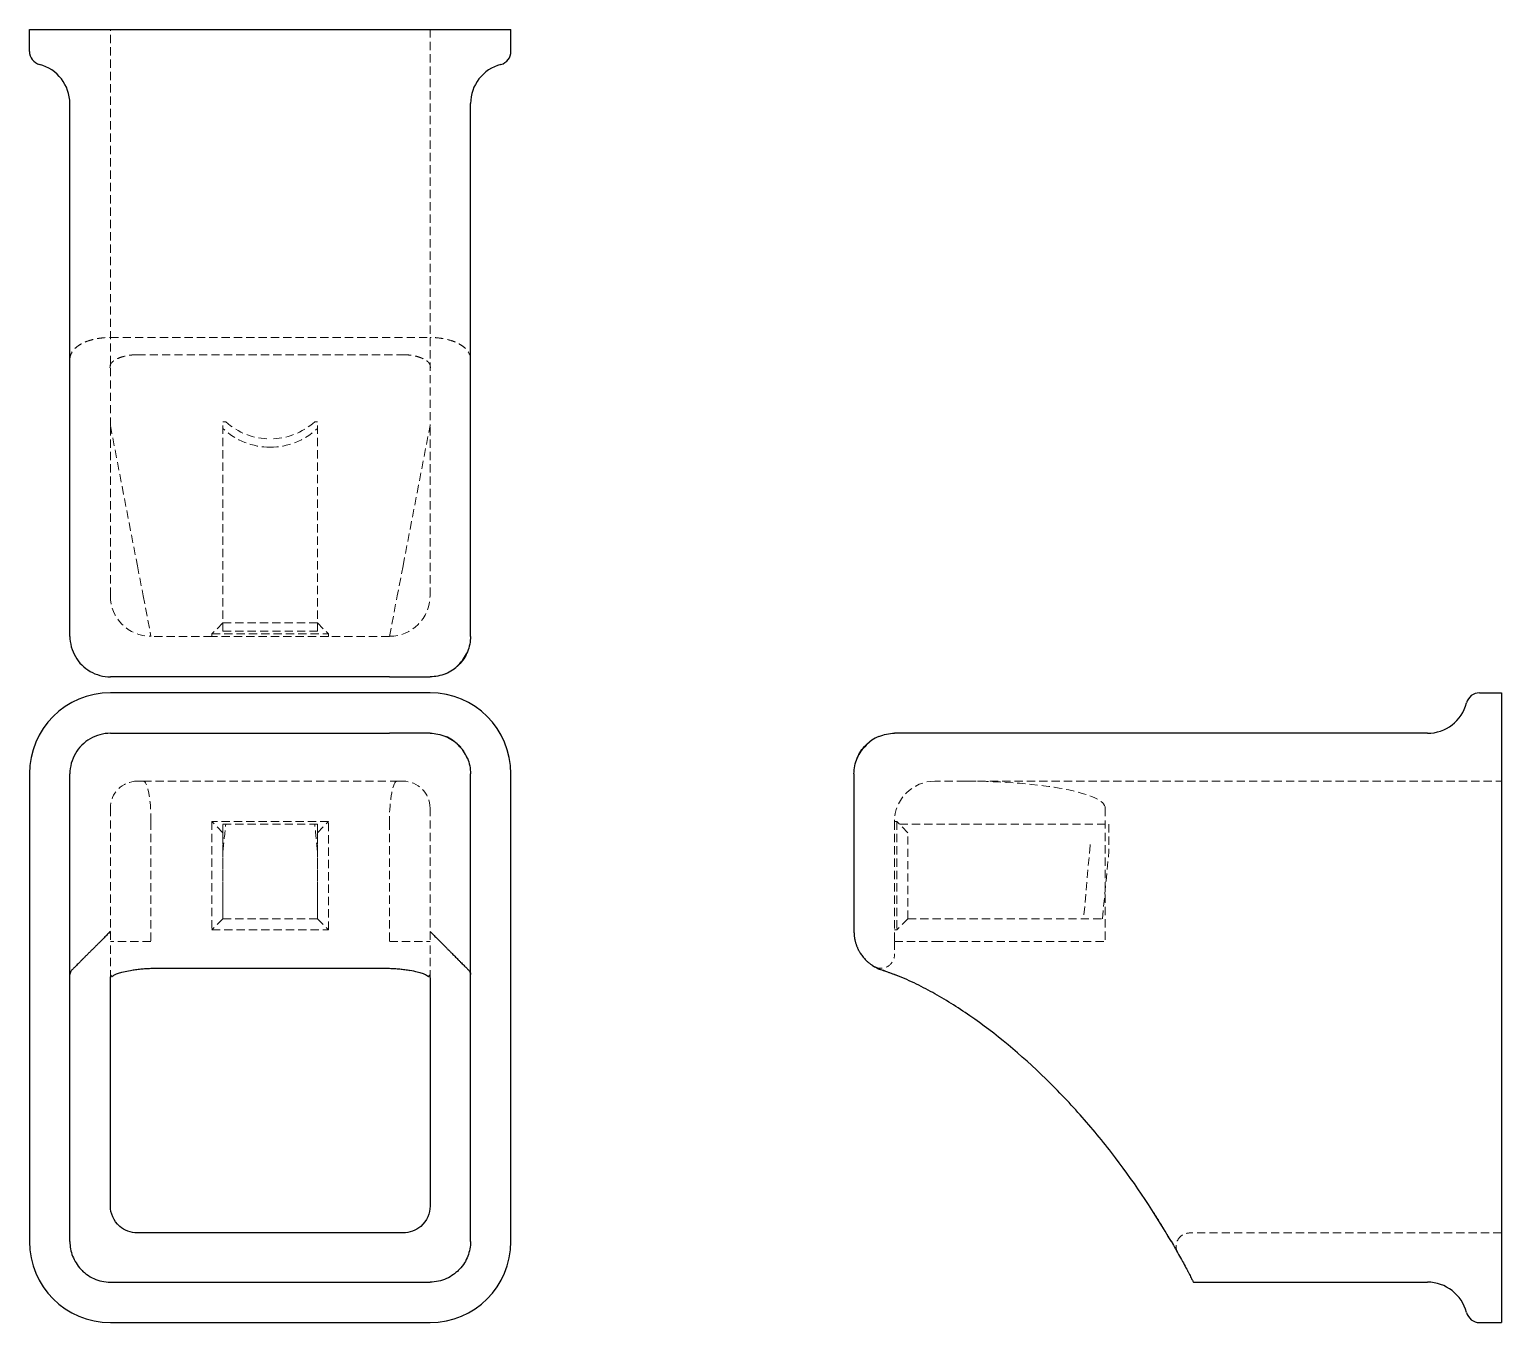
# Model space of a CAD drawing. Header units: millimetres. Extents: x 46 to 273, y 8 to 208.
import ezdxf

# ---------------------------------------------------------------- set-up
doc = ezdxf.new("R2010")
doc.units = ezdxf.units.MM
doc.linetypes.add('HIDDEN', pattern=[1.905, 1.27, -0.635])

msp = doc.modelspace()

# ---------------------------------------------------------------- linework, layer by layer
at = {"color": 7, "linetype": 'Continuous', "lineweight": 25}
for p, q in [((45.85, 204.61), (45.85, 208)), ((45.85, 208), (58.34, 208)), ((58.34, 208), (107.66, 208)), ((107.66, 208), (120.15, 208)), ((120.15, 204.61), (120.15, 208)), ((52.09, 120.56), (52.09, 196.55)), ((113.91, 120.56), (113.91, 196.55)), ((52.09, 116.15), (52.09, 120.56)), ((113.91, 116.15), (113.91, 120.56)), ((52.09, 114.32), (52.09, 116.15)), ((113.91, 114.32), (113.91, 116.15)), ((60.17, 108.08), (58.34, 108.08)), ((64.58, 108.08), (60.17, 108.08)), ((101.42, 108.08), (64.58, 108.08)), ((101.42, 108.08), (105.83, 108.08)), ((105.83, 108.08), (107.66, 108.08)), ((107.66, 105.6), (58.34, 105.6)), ((269.61, 105.6), (273, 105.6)), ((273, 105.6), (273, 93.11)), ((58.34, 99.36), (60.17, 99.36)), ((60.17, 99.36), (64.58, 99.36)), ((64.58, 99.36), (101.42, 99.36)), ((105.83, 99.36), (101.42, 99.36)), ((107.66, 99.36), (105.83, 99.36)), ((181.15, 99.36), (179.32, 99.36)), ((185.56, 99.36), (181.15, 99.36)), ((261.55, 99.36), (185.56, 99.36)), ((45.85, 93.11), (45.85, 20.89)), ((52.09, 91.28), (52.09, 93.11)), ((52.09, 86.87), (52.09, 91.28)), ((113.91, 91.28), (113.91, 93.11)), ((113.91, 86.87), (113.91, 91.28)), ((120.15, 20.89), (120.15, 93.11)), ((173.08, 93.11), (173.08, 91.28)), ((173.08, 91.28), (173.08, 86.87)), ((273, 93.11), (273, 20.89)), ((52.09, 62.12), (52.09, 86.87)), ((113.91, 62.12), (113.91, 86.87)), ((173.08, 86.87), (173.08, 68.76)), ((58.34, 61.51), (58.4, 62.09)), ((64.58, 63.08), (69.79, 63.08)), ((69.79, 63.08), (83, 63.08)), ((83, 63.08), (96.21, 63.08)), ((96.21, 63.08), (101.42, 63.08)), ((107.6, 62.09), (107.66, 61.51)), ((103.5, 22.23), (62.5, 22.23)), ((222.02, 20.94), (222.26, 20.53)), ((273, 20.89), (273, 8.4)), ((58.34, 14.64), (107.66, 14.64)), ((225.45, 14.64), (261.55, 14.64)), ((58.34, 8.4), (107.66, 8.4)), ((269.61, 8.4), (273, 8.4))]:
    msp.add_line(p, q, dxfattribs=at)
at = {"color": 7, "linetype": 'HIDDEN', "lineweight": 18}
for p, q in [((58.34, 146.84), (58.34, 208)), ((107.66, 208), (107.66, 146.84)), ((58.34, 160.45), (107.66, 160.45)), ((62.5, 157.79), (103.5, 157.79)), ((58.34, 156.14), (58.26, 155.79)), ((107.74, 155.79), (107.66, 156.14)), ((58.34, 146.84), (62.5, 125.22)), ((58.34, 120.57), (58.34, 146.84)), ((75.71, 115.11), (75.71, 147.42)), ((76.14, 147.42), (75.71, 147.42)), ((89.86, 147.42), (90.29, 147.42)), ((90.29, 115.11), (90.29, 147.42)), ((103.5, 125.22), (107.66, 146.84)), ((107.66, 120.57), (107.66, 146.84)), ((62.5, 125.22), (63.4, 120.57)), ((103.5, 125.22), (102.6, 120.57)), ((63.4, 120.57), (64.6, 114.32)), ((101.4, 114.32), (102.6, 120.57)), ((75.71, 116.4), (74, 114.69)), ((75.71, 116.4), (75.71, 116.4)), ((90.29, 116.4), (75.71, 116.4)), ((90.29, 116.4), (90.29, 116.4)), ((90.29, 116.4), (92, 114.69)), ((64.6, 114.32), (64.58, 114.32)), ((74, 114.32), (64.6, 114.32)), ((74, 114.69), (92, 114.69)), ((74, 114.32), (74, 114.69)), ((92, 114.32), (74, 114.32)), ((75.71, 115.11), (90.29, 115.11)), ((92, 114.32), (92, 114.69)), ((101.4, 114.32), (92, 114.32)), ((101.4, 114.32), (101.42, 114.32)), ((62.5, 91.97), (63.4, 91.97)), ((63.4, 91.97), (102.6, 91.97)), ((103.5, 91.97), (102.6, 91.97)), ((190.22, 91.97), (185.57, 91.97)), ((190.22, 91.97), (273, 91.97)), ((58.34, 87.81), (58.34, 67.2)), ((107.66, 87.81), (107.66, 67.2)), ((211.84, 87.81), (211.84, 67.2)), ((64.6, 85.73), (64.6, 67.2)), ((92, 85.73), (74, 85.73)), ((74, 85.73), (74, 69.02)), ((75.71, 84.01), (74, 85.73)), ((75.71, 85.31), (90.29, 85.31)), ((75.71, 84.01), (75.71, 85.31)), ((90.29, 84.01), (92, 85.73)), ((90.29, 85.31), (90.29, 84.01)), ((92, 69.02), (92, 85.73)), ((101.4, 85.73), (101.4, 67.2)), ((179.32, 85.73), (179.32, 67.2)), ((179.32, 85.73), (179.69, 85.73)), ((179.69, 85.73), (179.69, 69.02)), ((181.4, 84.01), (179.69, 85.73)), ((180.11, 85.31), (212.42, 85.31)), ((212.42, 85.31), (212.42, 81.17)), ((75.71, 70.74), (75.71, 84.01)), ((75.71, 84.01), (75.71, 84.01)), ((75.71, 84.01), (75.71, 70.74)), ((90.29, 84.01), (90.29, 70.74)), ((90.29, 84.01), (90.29, 84.01)), ((90.29, 70.74), (90.29, 84.01)), ((181.4, 70.74), (181.4, 84.01)), ((209.51, 82.09), (208.51, 70.74)), ((209.51, 82.09), (209.51, 82.17)), ((75.71, 70.74), (74, 69.02)), ((90.29, 70.74), (75.71, 70.74)), ((75.71, 70.74), (90.29, 70.74)), ((90.29, 70.74), (92, 69.02)), ((181.4, 70.74), (179.69, 69.02)), ((181.4, 70.74), (211.4, 70.74)), ((74, 69.02), (92, 69.02)), ((179.32, 69.02), (179.69, 69.02)), ((64.58, 67.2), (58.34, 67.2)), ((58.34, 61.51), (58.34, 67.2)), ((64.6, 67.2), (64.58, 67.2)), ((101.4, 67.2), (101.42, 67.2)), ((101.42, 67.2), (107.66, 67.2)), ((107.66, 61.51), (107.66, 67.2)), ((179.32, 67.2), (185.57, 67.2)), ((179.32, 67.2), (179.32, 65.16)), ((185.57, 67.2), (211.84, 67.2)), ((177.14, 62.93), (177.78, 62.76)), ((273, 22.23), (224.87, 22.23))]:
    msp.add_line(p, q, dxfattribs=at)
at = {"color": 7, "linetype": 'HIDDEN', "lineweight": 18, "flags": 128}
for points in [[(211.4, 70.74), (211.97, 76.58), (212.42, 81.17)], [(173.08, 68.76), (173.08, 68.76)], [(173.08, 68.76), (173.08, 68.76)], [(173.08, 68.76), (173.08, 68.76)], [(173.08, 68.76), (173.08, 68.76)], [(179.32, 65.16), (179.32, 65.16)], [(179.32, 65.16), (179.32, 65.16)], [(179.32, 65.16), (179.32, 65.16)], [(179.32, 65.16), (179.32, 65.16)], [(176.2, 63.36), (176.2, 63.36)], [(176.2, 63.36), (176.2, 63.36)], [(224.87, 22.23), (224.87, 22.23)]]:
    msp.add_lwpolyline(points, dxfattribs=at)
at = {"color": 7, "linetype": 'Continuous', "lineweight": 25}
for centre, radius, start, end in [((47.93, 204.61), 2.08, 180, 255.5225), ((118.07, 204.61), 2.08, 284.4775, 0), ((45.85, 196.55), 6.24, 0, 75.5225), ((120.15, 196.55), 6.24, 104.4775, 180), ((58.34, 93.11), 12.49, 90, 180), ((107.66, 93.11), 12.49, 0, 90), ((269.61, 103.52), 2.08, 90, 165.5225), ((261.55, 105.6), 6.24, 270, 345.5225), ((58.34, 20.89), 12.49, 180, 270), ((107.66, 20.89), 12.49, 270, 0), ((261.55, 8.4), 6.24, 14.4775, 90), ((269.61, 10.48), 2.08, 194.4775, 270)]:
    msp.add_arc(centre, radius, start, end, dxfattribs=at)
at = {"color": 7, "linetype": 'HIDDEN', "lineweight": 18}
for centre, radius, start, end in [((64.58, 120.57), 6.24, 180, 270), ((101.42, 120.57), 6.24, 270, 0), ((62.5, 87.81), 4.16, 90, 180), ((103.5, 87.81), 4.16, 0, 90), ((185.57, 85.73), 6.24, 90, 180)]:
    msp.add_arc(centre, radius, start, end, dxfattribs=at)
for centre, major_axis, start_param, end_param in [((63.4, 85.73), (0, 6.24), 4.712389, 6.283185), ((102.6, 85.73), (0, 6.24), 0, 1.570796), ((190.22, 87.81), (21.62, 0), 0, 1.570796)]:
    msp.add_ellipse(centre, major_axis=major_axis, ratio=0.19257, start_param=start_param, end_param=end_param, dxfattribs=at)
for points, knots in [([(52.09, 157.05), (52.09, 157.5), (52.23, 157.92), (52.65, 158.53), (52.83, 158.72), (53.24, 159.08), (53.49, 159.26), (53.91, 159.5), (54.06, 159.57), (54.37, 159.72), (54.53, 159.78), (55.03, 159.97), (55.4, 160.08), (56.19, 160.26), (56.6, 160.33), (57.45, 160.43), (57.9, 160.45), (58.34, 160.45)], [0, 0, 0, 0, 0.25, 0.25, 0.375, 0.375, 0.5, 0.5, 0.5625, 0.5625, 0.625, 0.625, 0.75, 0.75, 0.875, 0.875, 1, 1, 1, 1]), ([(113.91, 157.05), (113.91, 157.5), (113.77, 157.92), (113.35, 158.53), (113.17, 158.72), (112.76, 159.08), (112.51, 159.26), (112.09, 159.5), (111.94, 159.57), (111.63, 159.72), (111.47, 159.78), (110.97, 159.97), (110.6, 160.08), (109.81, 160.26), (109.4, 160.33), (108.55, 160.43), (108.1, 160.45), (107.66, 160.45)], [0, 0, 0, 0, 0.25, 0.25, 0.375, 0.375, 0.5, 0.5, 0.5625, 0.5625, 0.625, 0.625, 0.75, 0.75, 0.875, 0.875, 1, 1, 1, 1]), ([(58.3, 155.8), (58.3, 155.95), (58.3, 156.23), (58.5, 156.54), (58.75, 156.77), (59.03, 156.97), (59.45, 157.2), (60.11, 157.47), (60.93, 157.66), (61.77, 157.77), (62.25, 157.78), (62.5, 157.79)], [0, 0, 0, 0, 0.171344, 0.312704, 0.4233, 0.501786, 0.580848, 0.689774, 0.828942, 0.910278, 1, 1, 1, 1]), ([(103.5, 157.79), (103.75, 157.78), (104.21, 157.77), (104.98, 157.68), (105.68, 157.52), (106.18, 157.35), (106.42, 157.25), (106.65, 157.15), (106.97, 156.98), (107.28, 156.76), (107.53, 156.5), (107.7, 156.2), (107.7, 155.94), (107.7, 155.8)], [0, 0, 0, 0, 0.0874174, 0.1636023, 0.2837418, 0.3615867, 0.3851407, 0.412894, 0.5002874, 0.6281444, 0.7349893, 0.8589555, 1, 1, 1, 1]), ([(176.2, 63.36), (176.56, 63.15), (177.4, 62.96), (178.82, 63.51), (179.32, 64.54), (179.32, 65.16)], [0, 0, 0, 0, 0.285714, 0.571429, 1, 1, 1, 1]), ([(58.39, 62.09), (58.44, 62.02), (58.51, 61.89), (58.52, 61.83), (58.53, 61.81)], [0, 0, 0, 0, 0.555395, 1, 1, 1, 1]), ([(107.47, 61.81), (107.47, 61.83), (107.48, 61.89), (107.56, 62.02), (107.6, 62.09)], [0, 0, 0, 0, 0.444646, 1, 1, 1, 1]), ([(179.46, 62.07), (179.46, 62.07), (179.58, 62.02), (179.72, 61.96), (179.85, 61.91)], [0, 0, 0, 0, 0.038646, 1, 1, 1, 1]), ([(219.38, 25.28), (219.62, 24.91), (220.09, 24.17), (220.76, 23.07), (221.37, 22.04), (221.8, 21.32), (221.99, 21), (222.02, 20.94)], [0, 0, 0, 0, 0.237742, 0.475922, 0.713486, 0.950511, 1, 1, 1, 1]), ([(223.05, 19.13), (222.75, 19.67), (222.68, 20.8), (223.64, 21.98), (224.46, 22.23), (224.87, 22.23)], [0, 0, 0, 0, 0.428571, 0.714286, 1, 1, 1, 1])]:
    msp.add_open_spline(points, degree=3, knots=knots, dxfattribs=at)
for points in [[(83, 143.51), (80.32, 143.5), (77.66, 144.56), (75.71, 146.4)], [(76.14, 147.42), (78.01, 145.75), (80.5, 144.79), (83, 144.79)], [(89.86, 147.42), (87.99, 145.75), (85.5, 144.79), (83, 144.79)], [(83, 143.51), (85.68, 143.5), (88.34, 144.56), (90.29, 146.4)], [(112.08, 109.9), (111.5, 109.33), (110.81, 108.86), (110.05, 108.55)], [(174.9, 97.53), (175.48, 98.1), (176.18, 98.57), (176.93, 98.88)], [(112.08, 97.53), (112.65, 96.95), (113.12, 96.26), (113.43, 95.5)], [(75.71, 81.17), (75.85, 82.55), (75.99, 83.93), (76.14, 85.31)], [(90.29, 81.17), (90.15, 82.55), (90.01, 83.93), (89.86, 85.31)], [(177.35, 62.84), (177.49, 62.79), (177.63, 62.77), (177.78, 62.76)]]:
    msp.add_open_spline(points, degree=3, dxfattribs=at)
at = {"color": 7, "linetype": 'Continuous', "lineweight": 25}
for points in [[(52.09, 114.32), (52.09, 113.78), (52.24, 112.69), (52.87, 111.16), (53.54, 110.29), (53.92, 109.9)], [(53.92, 109.9), (54.31, 109.52), (55.18, 108.85), (56.7, 108.22), (57.79, 108.08), (58.34, 108.08)], [(110.05, 108.55), (109.3, 108.24), (108.48, 108.08), (107.66, 108.08)], [(58.34, 99.36), (57.79, 99.36), (56.7, 99.21), (55.18, 98.58), (54.31, 97.91), (53.92, 97.53)], [(176.93, 98.88), (177.69, 99.19), (178.5, 99.36), (179.32, 99.36)], [(53.92, 97.53), (53.54, 97.14), (52.87, 96.27), (52.24, 94.75), (52.09, 93.66), (52.09, 93.11)], [(113.43, 95.5), (113.74, 94.75), (113.91, 93.93), (113.91, 93.11)]]:
    msp.add_open_spline(points, degree=3, dxfattribs=at)
for points, knots in [([(113.91, 114.32), (113.91, 113.5), (113.74, 112.69), (113.12, 111.18), (112.65, 110.48), (112.08, 109.9)], [0, 0, 0, 0, 0.5, 0.5, 1, 1, 1, 1]), ([(112.05, 109.94), (112.32, 110.22), (112.87, 110.76), (113.25, 111.55), (113.43, 111.93)], [0, 0, 0, 0, 0.510572, 1, 1, 1, 1]), ([(110.05, 108.55), (110.43, 108.74), (111.22, 109.11), (111.77, 109.66), (112.05, 109.94)], [0, 0, 0, 0, 0.489428, 1, 1, 1, 1]), ([(107.66, 99.36), (108.48, 99.36), (109.3, 99.19), (110.81, 98.57), (111.5, 98.1), (112.08, 97.53)], [0, 0, 0, 0, 0.5, 0.5, 1, 1, 1, 1]), ([(112.05, 97.5), (111.77, 97.77), (111.22, 98.32), (110.43, 98.7), (110.05, 98.88)], [0, 0, 0, 0, 0.510572, 1, 1, 1, 1]), ([(176.93, 98.88), (176.55, 98.7), (175.76, 98.32), (175.22, 97.77), (174.94, 97.5)], [0, 0, 0, 0, 0.489428, 1, 1, 1, 1]), ([(113.43, 95.5), (113.25, 95.88), (112.87, 96.67), (112.32, 97.22), (112.05, 97.5)], [0, 0, 0, 0, 0.489428, 1, 1, 1, 1]), ([(173.08, 93.11), (173.08, 93.93), (173.24, 94.75), (173.86, 96.26), (174.33, 96.95), (174.9, 97.53)], [0, 0, 0, 0, 0.5, 0.5, 1, 1, 1, 1]), ([(174.94, 97.5), (174.66, 97.22), (174.11, 96.67), (173.74, 95.88), (173.55, 95.5)], [0, 0, 0, 0, 0.5105723, 1, 1, 1, 1]), ([(58.34, 68.76), (58.26, 68.68), (58.09, 68.52), (57.85, 68.28), (57.62, 68.04), (57.39, 67.81), (57.18, 67.6), (56.97, 67.38), (56.76, 67.18), (56.57, 66.99), (56.38, 66.8), (56.2, 66.62), (56.03, 66.45), (55.87, 66.29), (55.71, 66.13), (55.56, 65.98), (55.42, 65.84), (55.29, 65.71), (55.16, 65.59), (55.04, 65.47), (54.84, 65.27), (54.56, 64.99), (54.22, 64.64), (53.9, 64.32), (53.61, 64.03), (53.35, 63.77), (53.11, 63.53), (52.89, 63.32), (52.71, 63.13), (52.54, 62.97), (52.46, 62.88), (52.41, 62.84)], [0, 0, 0, 0, 0.035541, 0.070059, 0.103559, 0.136042, 0.167509, 0.197962, 0.227399, 0.255822, 0.28323, 0.309623, 0.335001, 0.359364, 0.382711, 0.405045, 0.426364, 0.44667, 0.465964, 0.484248, 0.501521, 0.560666, 0.617572, 0.672303, 0.724922, 0.775487, 0.824063, 0.870716, 0.915526, 0.958585, 1, 1, 1, 1]), ([(107.66, 68.76), (107.75, 68.68), (107.92, 68.51), (108.17, 68.25), (108.42, 68.01), (108.66, 67.77), (108.89, 67.55), (109.11, 67.33), (109.32, 67.12), (109.52, 66.91), (109.71, 66.72), (109.9, 66.54), (110.08, 66.36), (110.24, 66.19), (110.4, 66.03), (110.55, 65.88), (110.69, 65.74), (110.82, 65.6), (110.95, 65.48), (111.21, 65.21), (111.6, 64.83), (112.03, 64.4), (112.37, 64.05), (112.64, 63.79), (112.88, 63.54), (113.1, 63.33), (113.29, 63.14), (113.45, 62.97), (113.54, 62.88), (113.59, 62.84)], [0, 0, 0, 0, 0.037389, 0.073656, 0.1088, 0.142823, 0.175723, 0.207502, 0.23816, 0.267697, 0.296114, 0.323411, 0.349588, 0.374647, 0.398587, 0.421411, 0.443118, 0.463709, 0.483187, 0.501551, 0.587891, 0.667997, 0.720793, 0.771663, 0.820679, 0.867925, 0.91349, 0.957478, 1, 1, 1, 1]), ([(173.08, 68.76), (173.08, 68.68), (173.08, 68.51), (173.09, 68.25), (173.12, 68.01), (173.15, 67.77), (173.2, 67.55), (173.24, 67.33), (173.3, 67.12), (173.36, 66.91), (173.42, 66.72), (173.49, 66.54), (173.56, 66.36), (173.63, 66.19), (173.71, 66.03), (173.78, 65.88), (173.86, 65.74), (173.93, 65.6), (174.01, 65.48), (174.18, 65.21), (174.46, 64.83), (174.85, 64.4), (175.21, 64.05), (175.54, 63.79), (175.89, 63.54), (176.24, 63.33), (176.6, 63.14), (176.97, 62.97), (177.23, 62.88), (177.35, 62.84)], [0, 0, 0, 0, 0.037389, 0.073656, 0.1088, 0.142823, 0.175723, 0.207502, 0.23816, 0.267697, 0.296114, 0.323411, 0.349588, 0.374647, 0.398587, 0.421411, 0.443118, 0.463709, 0.483187, 0.501551, 0.587891, 0.667997, 0.720793, 0.771663, 0.820679, 0.867925, 0.91349, 0.957478, 1, 1, 1, 1]), ([(52.41, 62.84), (52.31, 62.74), (52.23, 62.62), (52.12, 62.38), (52.09, 62.26), (52.09, 62.13)], [0, 0, 0, 0, 0.5, 0.5, 1, 1, 1, 1]), ([(52.09, 20.89), (52.09, 25.25), (52.09, 31.8), (52.09, 39.09), (52.09, 42.1), (52.09, 44.08), (52.09, 45.06), (52.09, 49.77), (52.09, 54.69), (52.09, 58.29), (52.09, 59.59), (52.09, 59.84), (52.09, 60.34), (52.09, 61.06), (52.09, 61.73), (52.09, 62.13)], [0, 0, 0, 0, 0.25, 0.375, 0.4375, 0.4375, 0.5, 0.5, 0.75, 0.875, 0.875, 0.90625, 0.90625, 0.9375, 1, 1, 1, 1]), ([(58.34, 26.39), (58.34, 33.5), (58.34, 40.17), (58.34, 49.14), (58.34, 51.97), (58.34, 55.85), (58.34, 57.09), (58.34, 59.42), (58.34, 60.51), (58.34, 61.51)], [0, 0, 0, 0, 0.5, 0.5, 0.75, 0.75, 0.875, 0.875, 1, 1, 1, 1]), ([(58.53, 61.81), (58.53, 61.81), (58.54, 61.78), (58.56, 61.81), (58.75, 61.95), (59.07, 62.12), (59.59, 62.34), (60.36, 62.58), (61.06, 62.7), (61.44, 62.76)], [0, 0, 0, 0, 0.000605, 0.14198, 0.248585, 0.381044, 0.548971, 0.754405, 1, 1, 1, 1]), ([(61.44, 62.76), (61.7, 62.8), (62.2, 62.88), (63, 62.98), (63.79, 63.06), (64.32, 63.07), (64.58, 63.08)], [0, 0, 0, 0, 0.267395, 0.521255, 0.764213, 1, 1, 1, 1]), ([(101.42, 63.08), (101.68, 63.07), (102.21, 63.06), (103, 62.98), (103.8, 62.88), (104.3, 62.8), (104.56, 62.76)], [0, 0, 0, 0, 0.235787, 0.478745, 0.732605, 1, 1, 1, 1]), ([(104.56, 62.77), (104.94, 62.7), (105.64, 62.58), (106.42, 62.34), (106.93, 62.13), (107.25, 61.95), (107.44, 61.81), (107.46, 61.78), (107.47, 61.81), (107.47, 61.81)], [0, 0, 0, 0, 0.245872, 0.451489, 0.619344, 0.751661, 0.858157, 0.999499, 1, 1, 1, 1]), ([(107.66, 61.51), (107.66, 59.52), (107.66, 57.16), (107.66, 51.97), (107.66, 49.15), (107.66, 40.18), (107.66, 33.5), (107.66, 26.39)], [0, 0, 0, 0, 0.25, 0.25, 0.5, 0.5, 1, 1, 1, 1]), ([(113.59, 62.84), (113.69, 62.74), (113.77, 62.62), (113.88, 62.38), (113.91, 62.26), (113.91, 62.13)], [0, 0, 0, 0, 0.5, 0.5, 1, 1, 1, 1]), ([(113.91, 20.89), (113.91, 25.25), (113.91, 31.8), (113.91, 39.09), (113.91, 42.1), (113.91, 44.08), (113.91, 45.06), (113.91, 49.77), (113.91, 54.69), (113.91, 58.29), (113.91, 59.59), (113.91, 59.84), (113.91, 60.34), (113.91, 61.06), (113.91, 61.73), (113.91, 62.13)], [0, 0, 0, 0, 0.25, 0.375, 0.4375, 0.4375, 0.5, 0.5, 0.75, 0.875, 0.875, 0.90625, 0.90625, 0.9375, 1, 1, 1, 1]), ([(176.48, 63.2), (176.65, 63.11), (176.85, 63.01), (177.11, 62.94), (177.14, 62.93)], [0, 0, 0, 0, 0.909886, 1, 1, 1, 1]), ([(177.35, 62.84), (177.67, 62.74), (178, 62.62), (178.66, 62.38), (178.99, 62.26), (179.32, 62.13)], [0, 0, 0, 0, 0.5, 0.5, 1, 1, 1, 1]), ([(177.35, 62.84), (177.53, 62.78), (177.89, 62.65), (178.61, 62.4), (179.18, 62.18), (179.46, 62.07)], [0, 0, 0, 0, 0.337223, 0.672153, 1, 1, 1, 1]), ([(222.05, 20.89), (219.52, 25.25), (215.2, 31.8), (209.25, 39.09), (206.5, 42.1), (204.62, 44.08), (203.66, 45.06), (198.83, 49.77), (192.88, 54.69), (187.1, 58.29), (184.75, 59.59), (184.28, 59.84), (183.32, 60.34), (181.86, 61.06), (180.35, 61.73), (179.32, 62.13)], [0, 0, 0, 0, 0.25, 0.375, 0.4375, 0.4375, 0.5, 0.5, 0.75, 0.875, 0.875, 0.90625, 0.90625, 0.9375, 1, 1, 1, 1]), ([(62.5, 22.23), (62, 22.23), (60.99, 22.42), (59, 23.63), (58.34, 25.25), (58.34, 26.39)], [0, 0, 0, 0, 0.1095941, 0.2191881, 0.511439, 0.511439, 0.511439, 0.511439]), ([(107.66, 26.39), (107.66, 25.25), (107, 23.63), (105.01, 22.42), (104, 22.23), (103.5, 22.23)], [0, 0, 0, 0, 0.2922484, 0.4018416, 0.5114348, 0.5114348, 0.5114348, 0.5114348]), ([(52.09, 20.89), (52.09, 20.13), (52.23, 19.38), (52.65, 18.28), (52.83, 17.93), (53.24, 17.26), (53.49, 16.94), (53.91, 16.48), (54.06, 16.34), (54.37, 16.07), (54.53, 15.94), (55.03, 15.57), (55.4, 15.36), (56.19, 15.01), (56.6, 14.87), (57.45, 14.69), (57.9, 14.64), (58.34, 14.64)], [0, 0, 0, 0, 0.25, 0.25, 0.375, 0.375, 0.5, 0.5, 0.5625, 0.5625, 0.625, 0.625, 0.75, 0.75, 0.875, 0.875, 1, 1, 1, 1]), ([(113.91, 20.89), (113.91, 20.13), (113.77, 19.38), (113.35, 18.28), (113.17, 17.93), (112.76, 17.26), (112.51, 16.94), (112.09, 16.48), (111.94, 16.34), (111.63, 16.07), (111.47, 15.94), (110.97, 15.57), (110.6, 15.36), (109.81, 15.01), (109.4, 14.87), (108.55, 14.69), (108.1, 14.64), (107.66, 14.64)], [0, 0, 0, 0, 0.25, 0.25, 0.375, 0.375, 0.5, 0.5, 0.5625, 0.5625, 0.625, 0.625, 0.75, 0.75, 0.875, 0.875, 1, 1, 1, 1]), ([(222.05, 20.89), (222.5, 20.13), (222.92, 19.38), (223.53, 18.28), (223.72, 17.93), (224.08, 17.26), (224.26, 16.94), (224.5, 16.48), (224.57, 16.34), (224.72, 16.07), (224.78, 15.94), (224.97, 15.57), (225.08, 15.36), (225.26, 15.01), (225.33, 14.87), (225.43, 14.69), (225.45, 14.64), (225.45, 14.64)], [0, 0, 0, 0, 0.25, 0.25, 0.375, 0.375, 0.5, 0.5, 0.5625, 0.5625, 0.625, 0.625, 0.75, 0.75, 0.875, 0.875, 1, 1, 1, 1])]:
    msp.add_open_spline(points, degree=3, knots=knots, dxfattribs=at)

doc.saveas('drawing.dxf')
